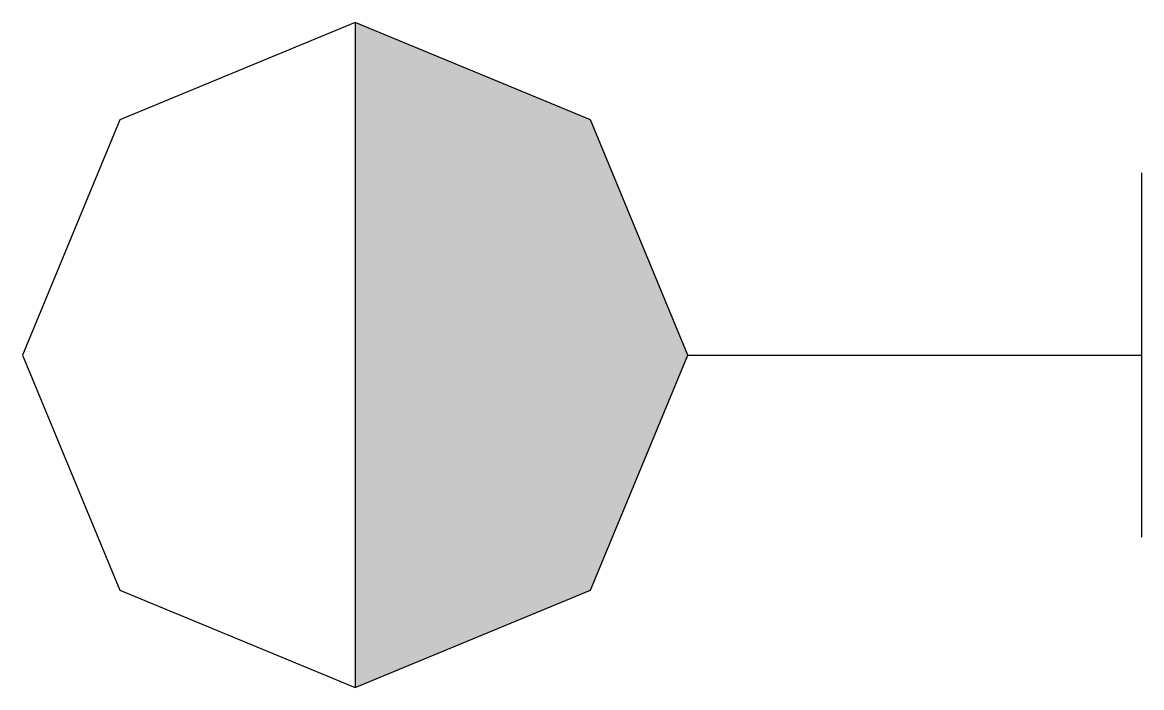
# Model space of a CAD drawing. Header units: inches. Extents: x 12.4 to 23.5, y 42 to 48.6.
import ezdxf

# ---------------------------------------------------------------- set-up
doc = ezdxf.new("R2010")
doc.units = ezdxf.units.IN
doc.header["$MEASUREMENT"] = 0

msp = doc.modelspace()

# ---------------------------------------------------------------- hatches: boundary and pattern name
h = msp.add_hatch(color=256)
h.set_gradient(color1=(195, 84, 217), color2=(195, 84, 217), tint=1)
h.paths.add_polyline_path([(18.977, 45.319), (18.01, 47.654), (15.675, 48.621), (15.675, 42.017), (18.01, 42.984)])

# ---------------------------------------------------------------- linework, layer by layer
at = {"color": 6}
for p, q in [((15.675, 48.621), (15.675, 42.017)), ((23.481, 47.127), (23.481, 43.512)), ((18.977, 45.319), (23.481, 45.319))]:
    msp.add_line(p, q, dxfattribs=at)
msp.add_lwpolyline([(15.675, 42.017), (18.01, 42.984), (18.977, 45.319), (18.01, 47.654), (15.675, 48.621), (13.34, 47.654), (12.373, 45.319), (13.34, 42.984)], close=True, dxfattribs=at)

doc.saveas('drawing.dxf')
